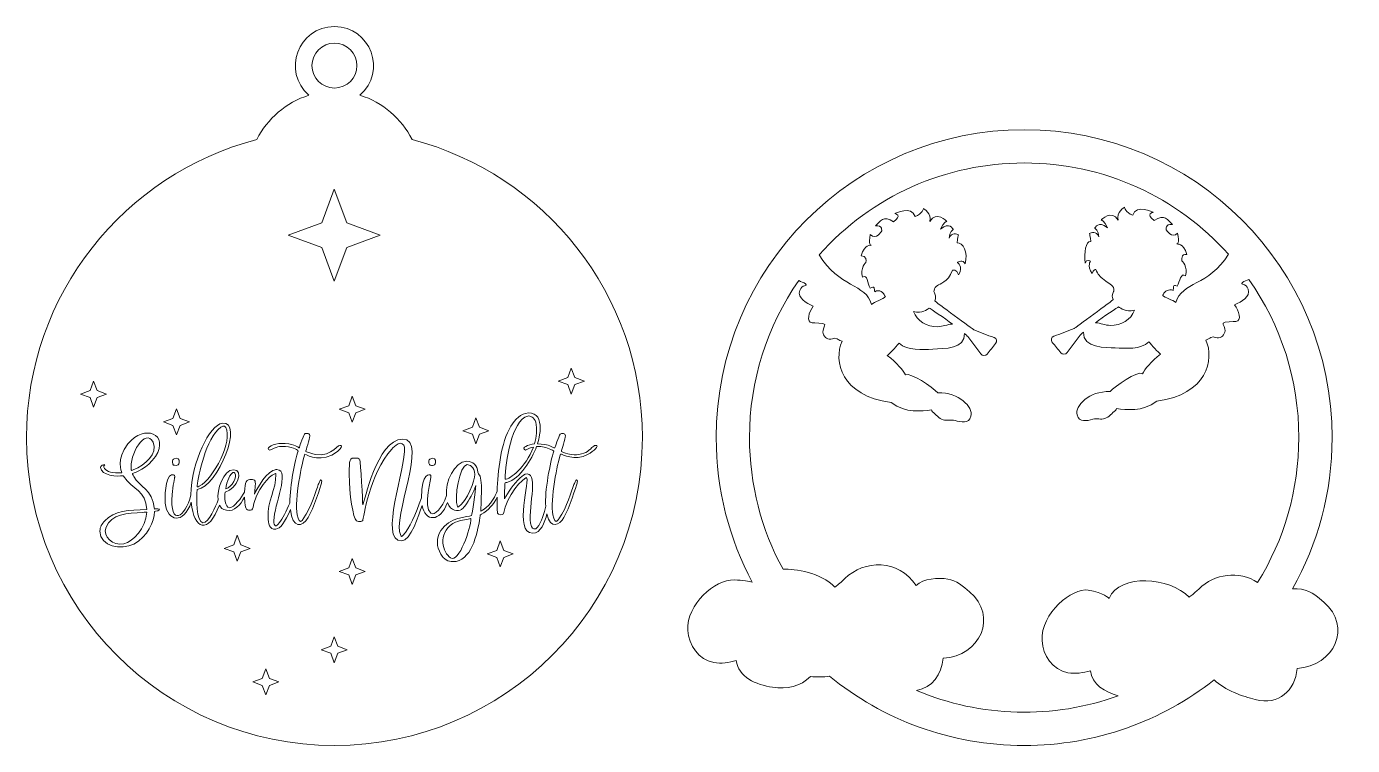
# Model space of a CAD drawing. Header units: inches. Extents: x 42 to 838, y 0 to 432.
import ezdxf

# ---------------------------------------------------------------- set-up
doc = ezdxf.new("R2010")
doc.units = ezdxf.units.IN
doc.header["$MEASUREMENT"] = 0
doc.layers.add('_U+0421_U+043B_U+043E_U+0439 1', color=7, linetype='Continuous')

msp = doc.modelspace()

# ---------------------------------------------------------------- linework, layer by layer
at = {"layer": '_U+0421_U+043B_U+043E_U+0439 1', "color": 7, "lineweight": 9, "true_color": 0xffffff}
for points in [[(218.91, 299.12), (198.73, 306.62), (218.91, 314.12), (226.4, 334.3), (233.9, 314.12), (254.08, 306.62), (233.9, 299.12), (226.4, 278.94), (218.91, 299.12)], [(366.71, 216.85), (361.01, 218.97), (366.71, 221.09), (368.83, 226.79), (370.95, 221.09), (376.65, 218.97), (370.95, 216.85), (368.83, 211.15), (366.71, 216.85)], [(89.67, 211.15), (83.97, 209.04), (81.85, 203.34), (79.73, 209.04), (74.03, 211.15), (79.73, 213.27), (81.85, 218.97), (83.97, 213.27), (89.67, 211.15)], [(237.23, 209.88), (239.35, 204.18), (245.05, 202.06), (239.35, 199.94), (237.23, 194.24), (235.12, 199.94), (229.42, 202.06), (235.12, 204.18), (237.23, 209.88)], [(129.51, 192.27), (123.81, 194.39), (129.51, 196.5), (131.62, 202.2), (133.74, 196.5), (139.44, 194.39), (133.74, 192.27), (131.62, 186.57), (129.51, 192.27)], [(309.42, 187.02), (303.72, 189.14), (309.42, 191.26), (311.54, 196.96), (313.66, 191.26), (319.36, 189.14), (313.66, 187.02), (311.54, 181.32), (309.42, 187.02)], [(170.24, 120.58), (175.94, 118.46), (170.24, 116.35), (168.12, 110.65), (166, 116.35), (160.3, 118.46), (166, 120.58), (168.12, 126.28), (170.24, 120.58)], [(328.24, 117.2), (333.94, 115.09), (328.24, 112.97), (326.12, 107.27), (324, 112.97), (318.3, 115.09), (324, 117.2), (326.12, 122.9), (328.24, 117.2)], [(239.35, 106.68), (245.05, 104.57), (239.35, 102.45), (237.23, 96.75), (235.12, 102.45), (229.42, 104.57), (235.12, 106.68), (237.23, 112.38), (239.35, 106.68)], [(228.52, 59.68), (234.22, 57.57), (228.52, 55.45), (226.4, 49.75), (224.29, 55.45), (218.59, 57.57), (224.29, 59.68), (226.4, 65.38), (228.52, 59.68)], [(187.43, 40.28), (193.13, 38.16), (187.43, 36.04), (185.31, 30.34), (183.19, 36.04), (177.49, 38.16), (183.19, 40.28), (185.31, 45.98), (187.43, 40.28)]]:
    msp.add_lwpolyline(points, dxfattribs=at)
at = {"layer": '_U+0421_U+043B_U+043E_U+0439 1', "color": 1, "lineweight": 9, "true_color": 0xff0000}
for points, knots in [([(273.13, 364.08), (266.85, 376.74), (255.57, 386.48), (241.86, 390.7), (258.28, 404.86), (248.3, 432), (226.53, 432), (204.76, 432), (194.77, 404.86), (211.2, 390.7), (197.49, 386.48), (186.21, 376.74), (179.93, 364.08), (100.32, 343.42), (41.53, 271.08), (41.53, 185), (41.53, 82.83), (124.36, 0), (226.53, 0), (328.7, 0), (411.53, 82.83), (411.53, 185), (411.53, 271.08), (352.74, 343.42), (273.13, 364.08)], [0, 0, 0, 0, 1, 1, 1, 2, 2, 2, 3, 3, 3, 4, 4, 4, 5, 5, 5, 6, 6, 6, 7, 7, 7, 8, 8, 8, 8]), ([(226.53, 422), (233.97, 422), (240.03, 415.94), (240.03, 408.5), (240.03, 401.06), (233.97, 395), (226.53, 395), (219.08, 395), (213.03, 401.06), (213.03, 408.5), (213.03, 415.94), (219.08, 422), (226.53, 422)], [0, 0, 0, 0, 1, 1, 1, 2, 2, 2, 3, 3, 3, 4, 4, 4, 4]), ([(804.92, 46.28), (803.56, 32.85), (794.01, 24.01), (779.73, 27.58), (772.16, 29.48), (761.52, 33.19), (755.05, 39.42), (723.61, 14.73), (683.97, 0), (640.89, 0), (596.54, 0), (555.83, 15.62), (523.96, 41.64), (520.05, 41.09), (516.27, 40.98), (512.45, 41.52), (506.74, 35.33), (498.11, 33.82), (489.78, 35), (479.75, 36.42), (469.12, 41.2), (467.94, 51), (463.51, 49.83), (458.93, 49.02), (454.39, 49.86), (445.18, 51.57), (439.38, 60.18), (438.85, 69.17), (437.93, 84.89), (455.06, 99.92), (466.59, 99.47), (472.12, 99.25), (475.51, 98.66), (477.55, 98.1), (463.73, 124.01), (455.89, 153.59), (455.89, 185), (455.89, 287.17), (538.72, 370), (640.89, 370), (743.07, 370), (825.89, 287.17), (825.89, 185), (825.89, 152.01), (817.25, 121.04), (802.11, 94.22), (810.32, 94.35), (813.7, 92.35), (820.9, 86.2), (838.12, 71.45), (827.25, 47.65), (804.92, 46.28)], [0, 0, 0, 0, 1, 1, 1, 2, 2, 2, 3, 3, 3, 4, 4, 4, 5, 5, 5, 6, 6, 6, 7, 7, 7, 8, 8, 8, 9, 9, 9, 10, 10, 10, 11, 11, 11, 12, 12, 12, 13, 13, 13, 14, 14, 14, 15, 15, 15, 16, 16, 16, 17, 17, 17, 17]), ([(697.42, 29.9), (689.38, 31.99), (681.71, 36.72), (680.73, 44.87), (676.29, 43.7), (671.71, 42.9), (667.18, 43.74), (657.97, 45.44), (652.16, 54.05), (651.64, 63.05), (650.67, 79.62), (669.84, 94.9), (679.38, 93.34), (688.64, 91.83), (691.92, 88.4), (691.92, 88.4), (698.71, 103.46), (728.06, 101.33), (739.95, 89.08), (741.33, 90.15), (742.42, 90.78), (745.92, 94.17), (755.07, 103.04), (770.02, 105.45), (781.08, 97.88), (797.24, 123.77), (805.89, 153.72), (805.89, 185), (805.89, 219.5), (795.37, 252.39), (775.85, 279.99), (774.69, 279.39), (772.81, 279.1), (772.01, 278.23), (770.14, 276.19), (774.23, 278.22), (775.51, 274.21), (776.99, 269.58), (771.5, 266.72), (767.34, 264.69), (770.06, 261.62), (771.75, 254.88), (768.01, 254.72), (766.76, 254.67), (761.04, 254.78), (760.4, 253.74), (760.22, 253.44), (761.66, 250.11), (761.59, 249.21), (761.38, 246.72), (759.35, 244.62), (756.77, 244.89), (754.98, 245.08), (755.34, 245.99), (753.06, 245.12), (752.06, 244.74), (752.29, 244.19), (750.02, 243.63), (755.42, 231.84), (750.6, 211), (720.6, 206.82), (711.45, 200.2), (702.33, 201.78), (696.27, 202.44), (696.25, 202.06), (696.08, 201.68), (695.68, 201.35), (693.83, 199.77), (691.74, 197.26), (689.37, 196.47), (687.09, 195.72), (684.63, 196.64), (682.19, 196.01), (678.67, 195.09), (673.85, 193.91), (672.65, 198.65), (671.27, 204.05), (679.75, 213.09), (692.47, 212.63), (695.43, 215.61), (708.76, 225.34), (711.99, 223.4), (713.14, 225.74), (717.18, 230.88), (722.86, 235.14), (721.43, 236.22), (717.53, 240.47), (715.8, 242.54), (710.86, 237.77), (701.8, 238.62), (695.59, 238.93), (690.36, 239.2), (675.84, 238.5), (676.44, 248.31), (676.07, 248), (674.67, 246.66), (674.46, 246.52), (674.46, 246.52), (666.77, 236.09), (666.77, 236.09), (665.72, 234.67), (663.82, 234.76), (662.91, 235.88), (661.2, 238), (659.5, 240.11), (657.78, 242.23), (656.75, 243.5), (657, 245.36), (658.7, 245.91), (662.93, 247.28), (666.65, 249.14), (670.89, 250.5), (670.89, 250.5), (694.51, 267.6), (694.39, 267.94), (693.7, 269.82), (693.6, 270.17), (694.28, 272.13), (694.68, 273.28), (694.96, 272.78), (694.77, 274.26), (694.45, 276.74), (691.2, 277.88), (688.99, 279.72), (686.18, 282.06), (685.2, 282.77), (683.98, 286.04), (683.55, 285.92), (682.69, 286.22), (681.66, 283.5), (678.53, 288.52), (680.77, 291.1), (680.77, 291.1), (680.77, 291.1), (678.4, 292.47), (677.51, 289.8), (677.2, 296.29), (677.47, 303.05), (680.89, 302.75), (680.54, 305.8), (680.28, 307.12), (680.09, 307.62), (681.14, 308.16), (684.12, 309.28), (685.71, 305.69), (685.74, 309.47), (683.28, 310.76), (683.28, 310.76), (683.28, 310.76), (685.55, 315.96), (690.86, 310.97), (688.97, 315.48), (687.13, 315.68), (687.13, 315.68), (687.13, 315.68), (693.53, 322.36), (697.33, 315.68), (695.99, 320.3), (701.18, 323.48), (701.18, 323.48), (701.18, 323.48), (701.78, 320.13), (706.12, 318.61), (708.25, 325.63), (718.3, 320.39), (718.3, 320.39), (718.3, 320.39), (713.65, 319.25), (719.07, 315.52), (725.29, 319.53), (727.35, 315.71), (729.9, 313.02), (725.53, 313.69), (726.28, 309.83), (726.28, 309.83), (726.28, 309.83), (729.72, 304.07), (733.08, 307.82), (734.41, 301.63), (732.66, 301.3), (732.66, 301.3), (732.66, 301.3), (736.61, 302.15), (738.64, 295), (734.81, 295.83), (735.67, 291.25), (735.67, 291.25), (735.67, 291.25), (739.45, 287.52), (737.83, 282.23), (734.82, 284.32), (734.44, 278.7), (732.81, 276), (729.89, 277.33), (730.8, 275.04), (730.38, 273.37), (727.89, 274.59), (724.99, 272.77), (724.63, 271.14), (724.57, 270.84), (724.31, 270.73), (723.91, 270.68), (725.37, 268.94), (730.3, 267.78), (732.06, 266.17), (735.35, 278.53), (751.91, 275.94), (763.65, 295.26), (732.87, 329.44), (689.25, 350), (640.89, 350), (593.68, 350), (549.44, 330.29), (517.71, 294.77), (529.31, 275.23), (545.92, 277.39), (549.21, 265.04), (550.96, 266.65), (556.17, 268.15), (557.63, 269.89), (557.23, 269.94), (556.97, 270.06), (556.91, 270.36), (556.55, 271.99), (554.21, 274.44), (551.16, 272.58), (550.74, 274.26), (551.21, 276.69), (548.39, 274.75), (546.77, 277.45), (546.72, 283.54), (543.7, 281.45), (542.09, 286.74), (545.86, 290.46), (545.86, 290.46), (545.86, 290.46), (546.46, 294.69), (542.89, 294.31), (544.93, 301.46), (548.88, 300.52), (548.88, 300.52), (548.88, 300.52), (547.12, 300.85), (548.46, 307.04), (551.82, 303.28), (555.26, 309.05), (555.26, 309.05), (555.26, 309.05), (556.01, 312.91), (551.64, 312.23), (554.18, 314.92), (556.25, 318.75), (562.47, 314.73), (567.89, 318.47), (563.24, 319.61), (563.24, 319.61), (563.24, 319.61), (573.29, 324.84), (575.42, 317.83), (579.76, 319.35), (580.36, 322.69), (580.36, 322.69), (580.36, 322.69), (585.55, 319.51), (584.21, 314.9), (588.01, 321.58), (594.4, 314.9), (594.4, 314.9), (594.4, 314.9), (592.56, 314.7), (590.68, 310.19), (595.99, 315.18), (598.26, 309.98), (598.26, 309.98), (598.26, 309.98), (595.8, 308.69), (595.82, 304.9), (597.42, 308.5), (600.4, 307.37), (601.45, 306.84), (601.26, 306.33), (601, 305.01), (600.65, 301.96), (604.07, 302.26), (607.39, 296.5), (605.39, 289.5), (604.5, 292.17), (600.76, 290.32), (600.76, 290.32), (600.76, 290.32), (604.65, 287.9), (601.52, 282.88), (600.02, 286.62), (598.16, 285.49), (597.74, 285.61), (594.89, 277.96), (590.18, 277.39), (588.82, 276.34), (587.71, 275.48), (586.95, 274.87), (586.77, 273.48), (586.58, 272), (586.86, 272.5), (587.25, 271.35), (587.94, 269.39), (587.83, 269.04), (587.15, 267.16), (587.02, 266.82), (610.65, 249.72), (610.65, 249.72), (614.89, 248.36), (618.6, 246.49), (622.84, 245.13), (624.54, 244.58), (624.78, 242.71), (623.75, 241.44), (622.04, 239.33), (620.33, 237.21), (618.62, 235.1), (617.71, 233.97), (615.82, 233.89), (614.77, 235.3), (614.77, 235.3), (607.08, 245.74), (607.08, 245.74), (606.87, 245.87), (605.46, 247.22), (605.1, 247.53), (605.67, 238.2), (592.89, 238.5), (585.95, 238.15), (579.73, 237.84), (570.68, 236.98), (565.74, 241.76), (563.42, 238.98), (559.81, 235.21), (558.67, 234.36), (564.37, 230.08), (568.39, 224.96), (569.55, 222.61), (572.62, 224.46), (585.6, 215.33), (589.07, 211.85), (601.71, 212.31), (610.28, 203.34), (608.89, 197.87), (607.69, 193.13), (602.86, 194.3), (599.34, 195.22), (596.91, 195.86), (594.44, 194.94), (592.16, 195.69), (589.79, 196.47), (587.71, 198.99), (585.85, 200.56), (585.46, 200.89), (585.29, 201.28), (585.27, 201.65), (579.17, 200.99), (570.08, 199.43), (560.94, 206.04), (531.01, 210.2), (526.1, 231), (531.52, 242.85), (529.24, 243.41), (529.48, 243.95), (528.48, 244.33), (526.2, 245.21), (526.56, 244.3), (524.77, 244.11), (522.18, 243.83), (520.16, 245.94), (519.95, 248.43), (519.88, 249.33), (521.32, 252.65), (521.13, 252.95), (520.5, 254), (514.78, 253.89), (513.52, 253.94), (509.8, 254.1), (511.47, 260.83), (514.2, 263.9), (510.04, 265.93), (504.55, 268.79), (506.03, 273.42), (507.31, 277.44), (511.4, 275.4), (509.53, 277.44), (508.68, 278.37), (506.6, 278.63), (505.47, 279.33), (486.25, 251.86), (475.89, 219.23), (475.89, 185), (475.89, 156.9), (482.88, 129.87), (496.02, 105.89), (503.37, 106.23), (518.76, 103.86), (527.16, 95.21), (528.53, 96.27), (529.63, 96.9), (533.13, 100.3), (544.76, 111.56), (565.37, 112.23), (575.94, 96.17), (580.45, 100.47), (589.4, 100.83), (594.97, 99.98), (599.95, 99.22), (604.39, 95.5), (608.11, 92.32), (625.34, 77.57), (614.46, 53.77), (592.13, 52.41), (591.16, 42.81), (585.67, 34.57), (576.2, 33.13), (614.72, 16.71), (658.49, 15.74), (697.42, 29.9)], [0, 0, 0, 0, 1, 1, 1, 2, 2, 2, 3, 3, 3, 4, 4, 4, 5, 5, 5, 6, 6, 6, 7, 7, 7, 8, 8, 8, 9, 9, 9, 10, 10, 10, 11, 11, 11, 12, 12, 12, 13, 13, 13, 14, 14, 14, 15, 15, 15, 16, 16, 16, 17, 17, 17, 18, 18, 18, 19, 19, 19, 20, 20, 20, 21, 21, 21, 22, 22, 22, 23, 23, 23, 24, 24, 24, 25, 25, 25, 26, 26, 26, 27, 27, 27, 28, 28, 28, 29, 29, 29, 30, 30, 30, 31, 31, 31, 32, 32, 32, 33, 33, 33, 34, 34, 34, 35, 35, 35, 36, 36, 36, 37, 37, 37, 38, 38, 38, 39, 39, 39, 40, 40, 40, 41, 41, 41, 42, 42, 42, 43, 43, 43, 44, 44, 44, 45, 45, 45, 46, 46, 46, 47, 47, 47, 48, 48, 48, 49, 49, 49, 50, 50, 50, 51, 51, 51, 52, 52, 52, 53, 53, 53, 54, 54, 54, 55, 55, 55, 56, 56, 56, 57, 57, 57, 58, 58, 58, 59, 59, 59, 60, 60, 60, 61, 61, 61, 62, 62, 62, 63, 63, 63, 64, 64, 64, 65, 65, 65, 66, 66, 66, 67, 67, 67, 68, 68, 68, 69, 69, 69, 70, 70, 70, 71, 71, 71, 72, 72, 72, 73, 73, 73, 74, 74, 74, 75, 75, 75, 76, 76, 76, 77, 77, 77, 78, 78, 78, 79, 79, 79, 80, 80, 80, 81, 81, 81, 82, 82, 82, 83, 83, 83, 84, 84, 84, 85, 85, 85, 86, 86, 86, 87, 87, 87, 88, 88, 88, 89, 89, 89, 90, 90, 90, 91, 91, 91, 92, 92, 92, 93, 93, 93, 94, 94, 94, 95, 95, 95, 96, 96, 96, 97, 97, 97, 98, 98, 98, 99, 99, 99, 100, 100, 100, 101, 101, 101, 102, 102, 102, 103, 103, 103, 104, 104, 104, 105, 105, 105, 106, 106, 106, 107, 107, 107, 108, 108, 108, 109, 109, 109, 110, 110, 110, 111, 111, 111, 112, 112, 112, 113, 113, 113, 114, 114, 114, 115, 115, 115, 116, 116, 116, 117, 117, 117, 118, 118, 118, 119, 119, 119, 120, 120, 120, 121, 121, 121, 122, 122, 122, 123, 123, 123, 124, 124, 124, 125, 125, 125, 126, 126, 126, 127, 127, 127, 128, 128, 128, 129, 129, 129, 130, 130, 130, 131, 131, 131, 132, 132, 132, 133, 133, 133, 134, 134, 134, 135, 135, 135, 136, 136, 136, 137, 137, 137, 138, 138, 138, 139, 139, 139, 140, 140, 140, 140]), ([(697.65, 263.49), (697.33, 263.65), (688.13, 257.28), (683.8, 254.03), (686.69, 253.73), (689.83, 252.49), (692.48, 252.39), (699.18, 252.14), (704.95, 255.85), (707.2, 261.49), (701.62, 260.21), (699.07, 262.78), (697.65, 263.49)], [0, 0, 0, 0, 1, 1, 1, 2, 2, 2, 3, 3, 3, 4, 4, 4, 4]), ([(589.06, 251.61), (591.71, 251.71), (594.85, 252.95), (597.74, 253.24), (593.41, 256.49), (584.21, 262.86), (583.89, 262.7), (582.43, 261.97), (579.9, 259.43), (574.34, 260.7), (576.59, 255.06), (582.36, 251.35), (589.06, 251.61)], [0, 0, 0, 0, 1, 1, 1, 2, 2, 2, 3, 3, 3, 4, 4, 4, 4])]:
    msp.add_open_spline(points, degree=3, knots=knots, dxfattribs=at)
at = {"layer": '_U+0421_U+043B_U+043E_U+0439 1', "color": 7, "lineweight": 9, "true_color": 0xffffff}
for points, knots in [([(383.35, 180.34), (382.94, 180.34), (382.72, 180.17), (382.35, 179.87), (379.17, 177.32), (378.24, 175.62), (373.28, 174.88), (371.49, 174.58), (369.62, 174.59), (367.78, 174.97), (367.04, 175.12), (363.41, 176.18), (362.88, 176.72), (362.88, 177.72), (365.31, 184.32), (365.31, 186.14), (365.31, 187.73), (363.01, 187.88), (362.07, 187.08), (361.27, 185.95), (358.83, 178.76), (358.83, 178.76), (358.77, 178.76), (358.61, 178.82), (358.34, 178.93), (355.9, 179.96), (355.02, 180.95), (348.55, 181.28), (349.73, 185.04), (350.09, 188.54), (350.09, 190.49), (350.09, 196.01), (348.51, 199.78), (343.01, 199.78), (338.49, 199.58), (335, 195.74), (332.57, 191.9), (326.45, 181.92), (324.58, 164.43), (324.3, 152.75), (323.81, 151.57), (323.28, 150.41), (322.7, 149.28), (319.91, 143.92), (314.93, 140.75), (314.41, 140.75), (314.41, 143.35), (315.97, 161.71), (313.08, 163.16), (312.69, 163.28), (312.74, 163.74), (312.74, 164.18), (312.48, 168.39), (309.62, 170.74), (306.13, 170.74), (298.37, 170.74), (292.99, 157.98), (293.8, 150.21), (291.36, 142.39), (286.44, 137.91), (284.49, 139.54), (279.5, 143.53), (285.18, 161.03), (284.47, 162.22), (283.64, 163.22), (278.96, 164.21), (278.84, 148.85), (275.22, 138.94), (271.79, 130.53), (267.7, 126.25), (266.9, 125.45), (266.68, 125.41), (266.33, 126.16), (260.96, 136.62), (283.11, 184.34), (267.5, 184.05), (251.78, 183.75), (244.61, 145.72), (243.54, 144.65), (243.54, 144.62), (243.52, 144.61), (243.49, 144.61), (243.49, 145.61), (242.29, 170.72), (241.79, 171.72), (241.63, 172.03), (240.82, 172.63), (239.91, 172.68), (235.18, 172.97), (235.43, 172.05), (235.43, 162.86), (235.43, 151.29), (237.71, 136.22), (239.74, 135.05), (240.62, 134.54), (241.35, 134.59), (242.34, 134.59), (242.77, 134.59), (243.15, 134.77), (243.49, 135.14), (243.99, 136.14), (247.39, 162.93), (260.93, 178.12), (261.63, 178.9), (263.2, 180.28), (264.71, 181.21), (266.32, 182.18), (268.42, 181.14), (268.57, 179.27), (269.59, 166.7), (252.91, 122.9), (266.77, 122.9), (272.39, 122.9), (277.18, 138.65), (279.15, 144.19), (281.11, 134.42), (289.88, 133.92), (294.44, 145.92), (296.11, 140.6), (301.06, 140.79), (302.78, 141.79), (303.42, 142.16), (304.1, 142.82), (304.81, 143.75), (307.65, 147.7), (309.9, 151.74), (311.5, 156.29), (311.25, 152.89), (309.38, 138.95), (308.81, 138.21), (306.73, 137.17), (295.43, 137.36), (290.48, 129.09), (287.55, 124.63), (287.82, 119.49), (290.44, 115.01), (292.3, 111.58), (294.66, 110.56), (297.77, 110.45), (308.45, 110.45), (312.41, 126.37), (313.87, 136.95), (314.09, 138.58), (313.93, 138.49), (314.78, 138.93), (319.08, 141.24), (322.23, 144.87), (324.25, 149.16), (324.25, 147.94), (324.25, 140.82), (324.51, 139.62), (324.77, 138.44), (327.44, 138.37), (328.17, 139.11), (329.43, 150.14), (340.22, 160.97), (341.84, 160.97), (344.46, 160.97), (333.98, 127.51), (345.57, 127.51), (350.72, 127.51), (352.82, 134.17), (354.17, 139.13), (356.29, 129.46), (361.81, 132.46), (364.33, 137.02), (367.69, 142.42), (371.78, 155.87), (372.26, 157.61), (372.4, 158.31), (372.69, 159.64), (371.99, 159.68), (371.39, 159.71), (370.63, 157.28), (370.43, 156.72), (368.72, 152.72), (366.49, 143.38), (361.35, 136.12), (361.04, 135.68), (360.26, 134.63), (359.73, 134.63), (358.57, 134.63), (357.71, 138.11), (357.51, 140.3), (356.37, 151.13), (361.49, 173.4), (362.37, 175.14), (363.37, 175.14), (370.52, 170.48), (378.94, 174.96), (382.08, 176.75), (386.19, 180.34), (383.35, 180.34)], [0, 0, 0, 0, 1, 1, 1, 2, 2, 2, 3, 3, 3, 4, 4, 4, 5, 5, 5, 6, 6, 6, 7, 7, 7, 8, 8, 8, 9, 9, 9, 10, 10, 10, 11, 11, 11, 12, 12, 12, 13, 13, 13, 14, 14, 14, 15, 15, 15, 16, 16, 16, 17, 17, 17, 18, 18, 18, 19, 19, 19, 20, 20, 20, 21, 21, 21, 22, 22, 22, 23, 23, 23, 24, 24, 24, 25, 25, 25, 26, 26, 26, 27, 27, 27, 28, 28, 28, 29, 29, 29, 30, 30, 30, 31, 31, 31, 32, 32, 32, 33, 33, 33, 34, 34, 34, 35, 35, 35, 36, 36, 36, 37, 37, 37, 38, 38, 38, 39, 39, 39, 40, 40, 40, 41, 41, 41, 42, 42, 42, 43, 43, 43, 44, 44, 44, 45, 45, 45, 46, 46, 46, 47, 47, 47, 48, 48, 48, 49, 49, 49, 50, 50, 50, 51, 51, 51, 52, 52, 52, 53, 53, 53, 54, 54, 54, 55, 55, 55, 56, 56, 56, 57, 57, 57, 58, 58, 58, 59, 59, 59, 60, 60, 60, 61, 61, 61, 62, 62, 62, 63, 63, 63, 64, 64, 64, 64]), ([(118.98, 173.6), (127.61, 187.4), (112.26, 193.27), (102.44, 181.28), (94.97, 171.51), (98.74, 164.92), (98.74, 163.92), (98.56, 163.74), (95.25, 163.86), (95.01, 163.88), (90.69, 164.1), (87.66, 165.81), (88.05, 168.06), (88.08, 168.28), (88.5, 168.44), (88.5, 168.66), (88.5, 168.83), (87.86, 168.69), (87.69, 168.66), (86.69, 168.4), (86.14, 167.86), (86.02, 167.04), (86.02, 162.06), (96.57, 161.49), (99.24, 162.09), (99.49, 162.09), (99.59, 162), (99.73, 161.79), (105.42, 153.65), (113.33, 153.22), (113.76, 141.84), (102.81, 141.32), (94.4, 141.3), (88.5, 134.97), (86.87, 133.28), (85.64, 131.19), (85.64, 128.83), (85.64, 119.46), (98.51, 117.27), (105.94, 120.98), (114.27, 125.44), (118.43, 134.64), (118.43, 140.56), (118.43, 140.63), (118.95, 140.71), (119.03, 140.73), (121.1, 140.98), (122.58, 142.27), (120.41, 142.24), (120.13, 142.23), (119.62, 142.25), (118.87, 142.11), (118.87, 142.11), (118.4, 142.02), (118.4, 142.02), (117.2, 154.55), (109.39, 155.03), (105.94, 161.68), (105.87, 161.81), (105.17, 163.14), (105.17, 163.28), (105.17, 163.31), (105.25, 163.36), (105.4, 163.43), (106.56, 163.96), (114.29, 166.6), (118.98, 173.6)], [0, 0, 0, 0, 1, 1, 1, 2, 2, 2, 3, 3, 3, 4, 4, 4, 5, 5, 5, 6, 6, 6, 7, 7, 7, 8, 8, 8, 9, 9, 9, 10, 10, 10, 11, 11, 11, 12, 12, 12, 13, 13, 13, 14, 14, 14, 15, 15, 15, 16, 16, 16, 17, 17, 17, 18, 18, 18, 19, 19, 19, 20, 20, 20, 21, 21, 21, 22, 22, 22, 22]), ([(104.49, 165.67), (102.98, 174.65), (112.94, 191.24), (117.58, 182.26), (120.78, 175.14), (112.75, 168.72), (105.65, 165.54), (104.64, 165.09), (104.64, 165.09), (104.49, 165.67)], [0, 0, 0, 0, 1, 1, 1, 2, 2, 2, 3, 3, 3, 3]), ([(218.4, 159.68), (217.8, 159.71), (217.04, 157.28), (216.84, 156.72), (215.5, 153.59), (212.92, 143.39), (207.76, 136.12), (207.45, 135.68), (206.67, 134.63), (206.14, 134.63), (204.98, 134.63), (204.12, 138.11), (203.92, 140.3), (202.74, 151.58), (208.08, 173.76), (208.78, 175.14), (210.82, 174), (218.93, 169.75), (228.32, 176.58), (228.94, 177.04), (230.83, 179.02), (230.83, 179.78), (230.83, 180.09), (230.05, 180.34), (229.76, 180.34), (227.74, 180.34), (223.35, 171.1), (210.38, 176.16), (209.8, 176.39), (209.44, 176.57), (209.29, 176.72), (209.29, 176.72), (211.55, 184.46), (211.72, 185.93), (211.72, 186.25), (211.74, 186.63), (211.55, 186.91), (211.15, 187.34), (210.51, 187.55), (209.93, 187.55), (208.39, 187.55), (208.27, 186.78), (207.63, 185.26), (203.01, 174.34), (209.26, 180.52), (196.99, 181.42), (191.51, 181.91), (186.72, 179.82), (186.65, 178.34), (186.65, 177.85), (187.19, 177.73), (187.68, 177.52), (191.71, 179.23), (193.36, 180.03), (197.18, 179.57), (202.32, 179.21), (204.73, 177.14), (204.73, 176.88), (202.91, 171.41), (199.76, 156.76), (199.74, 145.69), (195.69, 136.19), (190.03, 126.96), (190.11, 135.18), (190.19, 144.36), (200.14, 165.58), (191.98, 165.76), (191.12, 165.76), (190.54, 165.67), (189.57, 165.22), (183.69, 162.54), (178.47, 150.96), (178.47, 150.96), (178.47, 152.04), (179.41, 157.51), (178.83, 158.87), (178.51, 159.62), (177.49, 159.83), (176.68, 159.85), (173.65, 159.92), (172.8, 158.48), (172.54, 152.3), (170.67, 149.08), (166.29, 142.86), (163.46, 142.86), (160.62, 142.86), (160.4, 149.56), (160.88, 152.21), (168.29, 154.14), (172.27, 165.67), (165.97, 165.67), (159.65, 165.67), (155.74, 153.39), (156.61, 147.51), (155.21, 143.8), (151.2, 133.79), (147.53, 133.79), (143.48, 134.39), (143.56, 148.8), (143.97, 153.73), (156.87, 155.73), (172.23, 195.34), (159.17, 193.6), (151.58, 192.59), (140.51, 170.56), (140.31, 150.51), (137.05, 136.8), (127.31, 131.16), (129.09, 150.79), (129.5, 155.9), (130.54, 161.28), (130.54, 161.28), (130.54, 161.56), (130.56, 161.97), (130.41, 162.22), (130.19, 162.48), (129.47, 162.79), (128.71, 162.64), (124.68, 161.85), (124.56, 147.76), (124.85, 145.5), (126.23, 134.52), (135.74, 132.54), (140.49, 146.21), (142.13, 129.37), (150.82, 126.52), (157.42, 144.46), (158.05, 142.87), (159.43, 141.82), (161.58, 141.32), (166.67, 140.2), (169.86, 144.56), (172.51, 149.25), (172.58, 140.11), (174.56, 141.49), (176.06, 141.49), (177.54, 141.49), (177.19, 141.82), (178.13, 145.37), (182.12, 158.54), (189.95, 163.34), (191.04, 163.34), (191.25, 163.34), (191.22, 163.05), (191.24, 162.83), (191.65, 154.21), (186.03, 146.15), (186.61, 137.19), (186.76, 133.21), (187.4, 129.68), (191.24, 130.02), (194.13, 130.26), (196.77, 134.1), (200.06, 141.72), (201.24, 130.22), (207.29, 130.77), (210.74, 137.01), (214.1, 142.42), (218.2, 155.87), (218.68, 157.61), (218.81, 158.31), (219.1, 159.64), (218.4, 159.68)], [0, 0, 0, 0, 1, 1, 1, 2, 2, 2, 3, 3, 3, 4, 4, 4, 5, 5, 5, 6, 6, 6, 7, 7, 7, 8, 8, 8, 9, 9, 9, 10, 10, 10, 11, 11, 11, 12, 12, 12, 13, 13, 13, 14, 14, 14, 15, 15, 15, 16, 16, 16, 17, 17, 17, 18, 18, 18, 19, 19, 19, 20, 20, 20, 21, 21, 21, 22, 22, 22, 23, 23, 23, 24, 24, 24, 25, 25, 25, 26, 26, 26, 27, 27, 27, 28, 28, 28, 29, 29, 29, 30, 30, 30, 31, 31, 31, 32, 32, 32, 33, 33, 33, 34, 34, 34, 35, 35, 35, 36, 36, 36, 37, 37, 37, 38, 38, 38, 39, 39, 39, 40, 40, 40, 41, 41, 41, 42, 42, 42, 43, 43, 43, 44, 44, 44, 45, 45, 45, 46, 46, 46, 47, 47, 47, 48, 48, 48, 49, 49, 49, 50, 50, 50, 51, 51, 51, 52, 52, 52, 53, 53, 53, 54, 54, 54, 54]), ([(156.65, 189.88), (159.01, 192.32), (160.37, 192.54), (161.2, 191.1), (165.65, 183.38), (153.97, 160.21), (145.34, 155.79), (145.18, 155.71), (144.1, 155.19), (144.1, 155.37), (144.1, 158.78), (148.06, 180.97), (156.65, 189.88)], [0, 0, 0, 0, 1, 1, 1, 2, 2, 2, 3, 3, 3, 4, 4, 4, 4]), ([(329.11, 160.28), (329.11, 169.75), (332.97, 195.42), (342.63, 197.92), (344.03, 198.33), (346.68, 197.21), (347.45, 194.28), (348.5, 190.21), (347.92, 185.26), (346.66, 181.22), (343.09, 180.8), (338.13, 178.83), (341.26, 177.52), (343.1, 178.3), (344.43, 178.9), (346.02, 179.33), (341.43, 166.8), (331.74, 159.98), (329.11, 159.98), (329.04, 160.05), (329.07, 160.19), (329.11, 160.28)], [0, 0, 0, 0, 1, 1, 1, 2, 2, 2, 3, 3, 3, 4, 4, 4, 5, 5, 5, 6, 6, 6, 7, 7, 7, 7]), ([(353.43, 143.73), (352.5, 139.8), (351, 134.2), (348.32, 130.9), (347.31, 129.65), (345.29, 130.04), (344.82, 131.58), (341.96, 141.1), (349.6, 163.15), (342.24, 163.15), (340.76, 163.15), (339.3, 161.89), (338.19, 160.89), (333.88, 157.04), (330.91, 152.1), (328.6, 148.14), (328.6, 149.14), (328.76, 157.18), (329.09, 157.72), (329.19, 157.88), (329.93, 158.03), (330.13, 158.08), (337.99, 160.18), (345.21, 171.89), (348, 179.67), (351.45, 179.9), (353.93, 179.1), (356.57, 177.78), (356.71, 177.71), (358.32, 177.03), (358.32, 176.88), (356.17, 170.43), (352.7, 152.6), (353.43, 143.73)], [0, 0, 0, 0, 1, 1, 1, 2, 2, 2, 3, 3, 3, 4, 4, 4, 5, 5, 5, 6, 6, 6, 7, 7, 7, 8, 8, 8, 9, 9, 9, 10, 10, 10, 11, 11, 11, 11]), ([(133.23, 169.89), (133.12, 168.81), (132.38, 168.32), (131.46, 168.32), (129.98, 168.32), (129.22, 168.19), (129.22, 170.36), (129.22, 171.7), (129.37, 171.99), (130.33, 172.32), (132.25, 172.97), (133.51, 172.26), (133.23, 169.89)], [0, 0, 0, 0, 1, 1, 1, 2, 2, 2, 3, 3, 3, 4, 4, 4, 4]), ([(283.27, 170.36), (283.27, 171.7), (283.43, 171.99), (284.38, 172.32), (286.19, 172.93), (287.57, 172.32), (287.28, 169.89), (287.18, 168.8), (286.44, 168.31), (285.51, 168.31), (285.04, 168.31), (284.52, 168.29), (284.08, 168.4), (283.3, 168.76), (283.27, 169.48), (283.27, 170.36)], [0, 0, 0, 0, 1, 1, 1, 2, 2, 2, 3, 3, 3, 4, 4, 4, 5, 5, 5, 5]), ([(300.97, 143.37), (300.68, 143.2), (300.7, 143.17), (300.54, 143.52), (298.28, 148.43), (301.48, 168.41), (306.28, 168.75), (307.42, 168.75), (310.59, 167.66), (310.94, 162.79), (310.94, 159.72), (306.18, 146.48), (300.97, 143.37)], [0, 0, 0, 0, 1, 1, 1, 2, 2, 2, 3, 3, 3, 4, 4, 4, 4]), ([(165.51, 164.02), (166.24, 164.19), (166.57, 163.78), (166.71, 163.61), (168.32, 161.73), (165.14, 155.11), (161.2, 154.24), (161.74, 158.58), (164.32, 163.74), (165.51, 164.02)], [0, 0, 0, 0, 1, 1, 1, 2, 2, 2, 3, 3, 3, 3]), ([(100.01, 121.2), (93.5, 119.79), (87.12, 125.42), (89.31, 131.09), (92.52, 139.27), (102.03, 139.39), (111.42, 140.09), (112.7, 140.18), (113.04, 140.21), (113.78, 140.21), (113.34, 130.39), (105.37, 122.54), (100.01, 121.2)], [0, 0, 0, 0, 1, 1, 1, 2, 2, 2, 3, 3, 3, 4, 4, 4, 4]), ([(296.15, 112.8), (291.85, 115.74), (287.97, 127.11), (297.73, 133.35), (301.59, 135.65), (305.67, 135.55), (307.74, 136.2), (307.92, 136.26), (308.49, 136.39), (308.52, 136.39), (308.52, 130.76), (301.37, 109.31), (296.15, 112.8)], [0, 0, 0, 0, 1, 1, 1, 2, 2, 2, 3, 3, 3, 4, 4, 4, 4])]:
    msp.add_open_spline(points, degree=3, knots=knots, dxfattribs=at)

doc.saveas('drawing.dxf')
